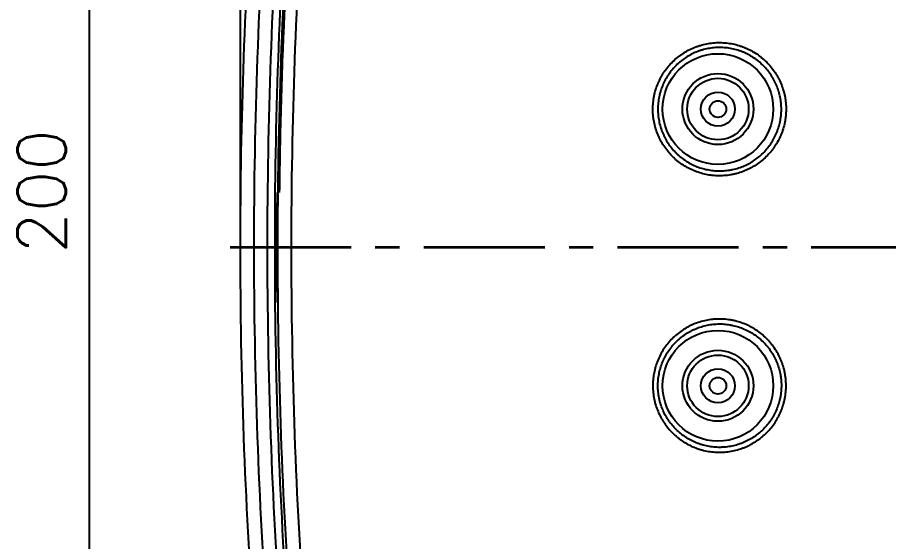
# Model space of a CAD drawing. Extents: x 60870 to 61464, y -29263 to -28843.
# Drawn here: x 60930.3 to 60993.2, y -29130.6 to -29092.8 of the extents above; entities that cross this region are included whole.
import ezdxf
from ezdxf.enums import TextEntityAlignment as Align

# ---------------------------------------------------------------- set-up
doc = ezdxf.new("R2010")
doc.units = 0
doc.header["$LTSCALE"] = 7
doc.header["$MEASUREMENT"] = 0
doc.linetypes.add('CENTER', pattern=[2, 1.25, -0.25, 0.25, -0.25])
for name, color, linetype in [('08_ALL_FEATURES', 7, 'CONTINUOUS'), ('1', 1, 'CENTER'), ('DIM', 2, 'CONTINUOUS')]:
    doc.layers.add(name, color=color, linetype=linetype)
doc.styles.add('GHS', font='ROMANS.shx', dxfattribs={"bigfont": 'GHS.shx'})

msp = doc.modelspace()

# ---------------------------------------------------------------- linework, layer by layer
at = {"layer": '08_ALL_FEATURES', "color": 7, "linetype": 'Continuous'}
for p, q in [((60949.09, -29105.408), (60949.09, -29113.368)), ((60949.09, -29113.368), (60949.063, -29113.368)), ((60949.09, -29113.368), (60949.182, -29113.368))]:
    msp.add_line(p, q, dxfattribs=at)
for centre, radius in [((60980.916, -29099.389), 4), ((60980.916, -29099.389), 2.565), ((60980.916, -29099.389), 2.221), ((60980.916, -29099.389), 1.23), ((60980.916, -29099.389), 0.6), ((60980.916, -29119.388), 4), ((60980.916, -29119.388), 2.565), ((60980.916, -29119.388), 2.221), ((60980.916, -29119.388), 1.23), ((60980.916, -29119.388), 0.6)]:
    msp.add_circle(centre, radius, dxfattribs=at)
msp.add_arc((61328.449, -29109.388), 379.407, 179.39895, 180.60105, dxfattribs=at)
for points, knots in [([(60950.353, -29164.023), (60949.697, -29159.493), (60948.549, -29150.423), (60947.32, -29136.782), (60946.581, -29123.106), (60946.416, -29113.965), (60946.416, -29104.812), (60946.581, -29095.671), (60947.32, -29081.994), (60948.549, -29068.353), (60949.697, -29059.283), (60950.353, -29054.754)], [0, 0, 0, 0, 0.125, 0.25, 0.375, 0.5, 0.5, 0.625, 0.75, 0.875, 1, 1, 1, 1]), ([(60951.309, -29054.885), (60950.655, -29059.403), (60949.51, -29068.452), (60948.283, -29082.06), (60947.546, -29095.703), (60947.381, -29104.823), (60947.381, -29113.954), (60947.546, -29123.073), (60948.283, -29136.717), (60949.51, -29150.325), (60950.655, -29159.374), (60951.309, -29163.892)], [0, 0, 0, 0, 0.125, 0.25, 0.375, 0.5, 0.5, 0.625, 0.75, 0.875, 1, 1, 1, 1]), ([(60952.289, -29163.747), (60951.636, -29159.24), (60950.494, -29150.216), (60949.271, -29136.644), (60948.535, -29123.037), (60948.371, -29113.942), (60948.371, -29104.835), (60948.535, -29095.74), (60949.271, -29082.133), (60950.494, -29068.561), (60951.636, -29059.536), (60952.289, -29055.03)], [0, 0, 0, 0, 0.125, 0.25, 0.375, 0.5, 0.5, 0.625, 0.75, 0.875, 1, 1, 1, 1]), ([(60952.799, -29055.107), (60952.147, -29059.607), (60951.007, -29068.619), (60949.785, -29082.171), (60949.051, -29095.759), (60948.887, -29104.841), (60948.887, -29113.935), (60949.051, -29123.017), (60949.785, -29136.605), (60951.007, -29150.158), (60952.147, -29159.169), (60952.799, -29163.669)], [0, 0, 0, 0, 0.125, 0.25, 0.375, 0.5, 0.5, 0.625, 0.75, 0.875, 1, 1, 1, 1]), ([(60953.024, -29163.637), (60952.369, -29159.116), (60951.798, -29154.595), (60950.82, -29145.554), (60950.007, -29136.512), (60949.277, -29122.95), (60949.034, -29109.388), (60949.277, -29095.826), (60950.007, -29082.264), (60950.82, -29073.223), (60951.798, -29064.181), (60952.369, -29059.661), (60953.024, -29055.14)], [0, 0, 0, 0, 0.125, 0.125, 0.25, 0.375, 0.5, 0.625, 0.75, 0.875, 0.875, 1, 1, 1, 1]), ([(60953.981, -29055.271), (60953.328, -29059.781), (60952.758, -29064.29), (60951.782, -29073.31), (60950.971, -29082.33), (60950.242, -29095.859), (60950, -29109.388), (60950.242, -29122.918), (60950.971, -29136.447), (60951.782, -29145.467), (60952.758, -29154.486), (60953.328, -29158.996), (60953.981, -29163.506)], [0, 0, 0, 0, 0.125, 0.125, 0.25, 0.375, 0.5, 0.625, 0.75, 0.875, 0.875, 1, 1, 1, 1]), ([(60976.334, -29098.317), (60976.298, -29098.472), (60976.27, -29098.628), (60976.23, -29098.94), (60976.205, -29099.253), (60976.211, -29099.568), (60976.225, -29099.765), (60976.228, -29099.805), (60976.235, -29099.884), (60976.239, -29099.924), (60976.253, -29100.042), (60976.265, -29100.12), (60976.304, -29100.353), (60976.371, -29100.66), (60976.468, -29100.958), (60976.552, -29101.179), (60976.582, -29101.252), (60976.629, -29101.361), (60976.646, -29101.398), (60976.679, -29101.47), (60976.696, -29101.505), (60976.785, -29101.683), (60976.939, -29101.957), (60977.118, -29102.215), (60977.31, -29102.463), (60977.412, -29102.583), (60977.548, -29102.727), (60977.576, -29102.756), (60977.631, -29102.813), (60977.716, -29102.896), (60977.803, -29102.976), (60977.981, -29103.131), (60978.228, -29103.325), (60978.492, -29103.495), (60978.697, -29103.612), (60978.767, -29103.65), (60978.873, -29103.704), (60978.909, -29103.722), (60978.98, -29103.756), (60979.016, -29103.773), (60979.196, -29103.854), (60979.489, -29103.968), (60979.791, -29104.054), (60980.097, -29104.124), (60980.252, -29104.152), (60980.449, -29104.178), (60980.489, -29104.182), (60980.568, -29104.191), (60980.686, -29104.201), (60980.804, -29104.208), (60981.039, -29104.215), (60981.353, -29104.209), (60981.665, -29104.173), (60981.899, -29104.133), (60981.977, -29104.118), (60982.132, -29104.085), (60982.209, -29104.066), (60982.438, -29104.004), (60982.736, -29103.907), (60983.024, -29103.782), (60983.235, -29103.677), (60983.305, -29103.64), (60983.409, -29103.583), (60983.443, -29103.563), (60983.511, -29103.522), (60983.545, -29103.502), (60983.714, -29103.397), (60983.843, -29103.306), (60984.092, -29103.115), (60984.331, -29102.911), (60984.549, -29102.685), (60984.679, -29102.536), (60984.705, -29102.506), (60984.756, -29102.445), (60984.781, -29102.414), (60984.855, -29102.32), (60984.902, -29102.257), (60985.04, -29102.064), (60985.21, -29101.8), (60985.353, -29101.519), (60985.434, -29101.339), (60985.45, -29101.303), (60985.481, -29101.229), (60985.496, -29101.193), (60985.539, -29101.082), (60985.566, -29101.007), (60985.642, -29100.782), (60985.685, -29100.63), (60985.738, -29100.399), (60985.754, -29100.322), (60985.775, -29100.205), (60985.781, -29100.166), (60985.793, -29100.087), (60985.799, -29100.048), (60985.824, -29099.851), (60985.836, -29099.694), (60985.845, -29099.379), (60985.839, -29099.066), (60985.802, -29098.753), (60985.769, -29098.558), (60985.762, -29098.519), (60985.746, -29098.441), (60985.738, -29098.402), (60985.713, -29098.286), (60985.694, -29098.209), (60985.632, -29097.981), (60985.534, -29097.683), (60985.408, -29097.395), (60985.303, -29097.184), (60985.266, -29097.114), (60985.208, -29097.01), (60985.188, -29096.976), (60985.148, -29096.907), (60985.127, -29096.874), (60985.022, -29096.706), (60984.841, -29096.447), (60984.536, -29096.09), (60984.309, -29095.872), (60984.159, -29095.742), (60984.129, -29095.716), (60984.068, -29095.665), (60983.975, -29095.59), (60983.88, -29095.52), (60983.688, -29095.383), (60983.423, -29095.214), (60983.144, -29095.071), (60982.928, -29094.974), (60982.855, -29094.944), (60982.744, -29094.9), (60982.707, -29094.886), (60982.632, -29094.859), (60982.595, -29094.846), (60982.408, -29094.783), (60982.105, -29094.698), (60981.796, -29094.643), (60981.484, -29094.603), (60981.327, -29094.591), (60981.129, -29094.585), (60981.089, -29094.584), (60981.01, -29094.584), (60980.891, -29094.585), (60980.773, -29094.59), (60980.538, -29094.606), (60980.226, -29094.643), (60979.919, -29094.71), (60979.691, -29094.772), (60979.615, -29094.795), (60979.501, -29094.831), (60979.464, -29094.844), (60979.389, -29094.87), (60979.352, -29094.884), (60979.167, -29094.954), (60978.879, -29095.08), (60978.605, -29095.233), (60978.406, -29095.358), (60978.34, -29095.402), (60978.21, -29095.492), (60978.146, -29095.539), (60977.957, -29095.685), (60977.837, -29095.787), (60977.609, -29096.003), (60977.391, -29096.229), (60977.196, -29096.476), (60977.082, -29096.636), (60977.059, -29096.669), (60977.015, -29096.735), (60976.993, -29096.768), (60976.928, -29096.868), (60976.887, -29096.936), (60976.77, -29097.141), (60976.627, -29097.421), (60976.513, -29097.713), (60976.412, -29098.01), (60976.369, -29098.162), (60976.334, -29098.317)], [0, 0, 0, 0, 0.015625, 0.015625, 0.03125, 0.046875, 0.046875, 0.050781, 0.050781, 0.054687, 0.054687, 0.0625, 0.0625, 0.078125, 0.09375, 0.09375, 0.101562, 0.101562, 0.105469, 0.105469, 0.109375, 0.109375, 0.125, 0.140625, 0.140625, 0.15625, 0.15625, 0.160156, 0.160156, 0.164062, 0.171875, 0.171875, 0.1875, 0.203125, 0.203125, 0.210937, 0.210937, 0.214844, 0.214844, 0.21875, 0.21875, 0.234375, 0.25, 0.25, 0.265625, 0.265625, 0.269531, 0.269531, 0.273437, 0.28125, 0.28125, 0.296875, 0.3125, 0.3125, 0.320312, 0.320312, 0.328125, 0.328125, 0.34375, 0.359375, 0.359375, 0.367187, 0.367187, 0.371094, 0.371094, 0.375, 0.375, 0.390625, 0.390625, 0.40625, 0.421875, 0.421875, 0.425781, 0.425781, 0.429687, 0.429687, 0.4375, 0.4375, 0.453125, 0.46875, 0.46875, 0.472656, 0.472656, 0.476562, 0.476562, 0.484375, 0.484375, 0.5, 0.5, 0.507812, 0.507812, 0.511719, 0.511719, 0.515625, 0.515625, 0.53125, 0.53125, 0.546875, 0.5625, 0.5625, 0.566406, 0.566406, 0.570312, 0.570312, 0.578125, 0.578125, 0.59375, 0.609375, 0.609375, 0.617187, 0.617187, 0.621094, 0.621094, 0.625, 0.625, 0.640625, 0.65625, 0.671875, 0.671875, 0.675781, 0.675781, 0.679687, 0.6875, 0.6875, 0.703125, 0.71875, 0.71875, 0.726562, 0.726562, 0.730469, 0.730469, 0.734375, 0.734375, 0.75, 0.765625, 0.765625, 0.78125, 0.78125, 0.785156, 0.785156, 0.789062, 0.796875, 0.796875, 0.8125, 0.828125, 0.828125, 0.835937, 0.835937, 0.839844, 0.839844, 0.84375, 0.84375, 0.859375, 0.875, 0.875, 0.882812, 0.882812, 0.890625, 0.890625, 0.90625, 0.90625, 0.921875, 0.9375, 0.9375, 0.941406, 0.941406, 0.945312, 0.945312, 0.953125, 0.953125, 0.96875, 0.984375, 0.984375, 1, 1, 1, 1]), ([(60976.691, -29098.399), (60976.699, -29098.363), (60976.708, -29098.327), (60976.726, -29098.256), (60976.755, -29098.15), (60976.788, -29098.045), (60976.857, -29097.838), (60976.964, -29097.567), (60977.096, -29097.308), (60977.205, -29097.117), (60977.243, -29097.055), (60977.302, -29096.962), (60977.323, -29096.931), (60977.364, -29096.87), (60977.468, -29096.72), (60977.672, -29096.462), (60977.873, -29096.253), (60978.085, -29096.053), (60978.196, -29095.958), (60978.43, -29095.778), (60978.55, -29095.695), (60978.797, -29095.54), (60979.05, -29095.399), (60979.317, -29095.282), (60979.488, -29095.217), (60979.523, -29095.204), (60979.592, -29095.18), (60979.627, -29095.168), (60979.732, -29095.134), (60979.802, -29095.113), (60980.014, -29095.056), (60980.298, -29094.994), (60980.587, -29094.959), (60980.805, -29094.944), (60980.878, -29094.941), (60980.988, -29094.939), (60981.024, -29094.939), (60981.098, -29094.939), (60981.135, -29094.94), (60981.318, -29094.945), (60981.464, -29094.957), (60981.752, -29094.994), (60982.038, -29095.045), (60982.319, -29095.124), (60982.493, -29095.182), (60982.527, -29095.194), (60982.597, -29095.219), (60982.631, -29095.232), (60982.734, -29095.272), (60982.801, -29095.301), (60983.001, -29095.391), (60983.26, -29095.523), (60983.505, -29095.679), (60983.683, -29095.806), (60983.742, -29095.85), (60983.857, -29095.94), (60983.914, -29095.987), (60984.08, -29096.132), (60984.291, -29096.334), (60984.574, -29096.665), (60984.741, -29096.905), (60984.839, -29097.06), (60984.858, -29097.092), (60984.895, -29097.155), (60984.95, -29097.25), (60985.002, -29097.347), (60985.099, -29097.543), (60985.216, -29097.81), (60985.306, -29098.086), (60985.363, -29098.298), (60985.381, -29098.369), (60985.405, -29098.476), (60985.412, -29098.513), (60985.426, -29098.585), (60985.433, -29098.621), (60985.463, -29098.802), (60985.498, -29099.091), (60985.503, -29099.382), (60985.495, -29099.673), (60985.484, -29099.818), (60985.461, -29100.001), (60985.455, -29100.037), (60985.444, -29100.11), (60985.426, -29100.219), (60985.404, -29100.326), (60985.355, -29100.54), (60985.316, -29100.681), (60985.245, -29100.89), (60985.22, -29100.959), (60985.18, -29101.061), (60985.166, -29101.096), (60985.138, -29101.163), (60985.123, -29101.197), (60985.048, -29101.364), (60984.915, -29101.624), (60984.758, -29101.869), (60984.63, -29102.048), (60984.586, -29102.106), (60984.518, -29102.193), (60984.495, -29102.221), (60984.448, -29102.278), (60984.329, -29102.418), (60984.101, -29102.654), (60983.88, -29102.842), (60983.649, -29103.02), (60983.529, -29103.103), (60983.374, -29103.201), (60983.342, -29103.22), (60983.279, -29103.257), (60983.183, -29103.312), (60983.086, -29103.363), (60982.891, -29103.46), (60982.624, -29103.576), (60982.347, -29103.666), (60982.136, -29103.723), (60982.064, -29103.741), (60981.957, -29103.764), (60981.921, -29103.772), (60981.848, -29103.786), (60981.812, -29103.792), (60981.632, -29103.822), (60981.343, -29103.856), (60981.052, -29103.862), (60980.834, -29103.855), (60980.761, -29103.851), (60980.615, -29103.84), (60980.542, -29103.832), (60980.323, -29103.804), (60980.179, -29103.778), (60979.896, -29103.713), (60979.616, -29103.634), (60979.345, -29103.528), (60979.178, -29103.453), (60979.144, -29103.437), (60979.078, -29103.406), (60979.045, -29103.389), (60978.947, -29103.339), (60978.882, -29103.304), (60978.692, -29103.195), (60978.447, -29103.038), (60978.219, -29102.858), (60978.054, -29102.715), (60977.973, -29102.641), (60977.895, -29102.563), (60977.843, -29102.511), (60977.817, -29102.485), (60977.691, -29102.351), (60977.597, -29102.24), (60977.419, -29102.01), (60977.253, -29101.771), (60977.11, -29101.517), (60977.028, -29101.353), (60977.012, -29101.32), (60976.981, -29101.253), (60976.966, -29101.219), (60976.922, -29101.118), (60976.894, -29101.051), (60976.816, -29100.846), (60976.727, -29100.569), (60976.664, -29100.285), (60976.628, -29100.069), (60976.617, -29099.997), (60976.604, -29099.887), (60976.6, -29099.851), (60976.594, -29099.777), (60976.591, -29099.741), (60976.578, -29099.558), (60976.572, -29099.266), (60976.595, -29098.976), (60976.632, -29098.687), (60976.658, -29098.543), (60976.691, -29098.399)], [0, 0, 0, 0, 0.003906, 0.003906, 0.007813, 0.015625, 0.015625, 0.03125, 0.046875, 0.046875, 0.054687, 0.054687, 0.058594, 0.058594, 0.0625, 0.078125, 0.09375, 0.09375, 0.109375, 0.109375, 0.125, 0.125, 0.140625, 0.15625, 0.15625, 0.160156, 0.160156, 0.164063, 0.164063, 0.171875, 0.171875, 0.1875, 0.203125, 0.203125, 0.210938, 0.210938, 0.214844, 0.214844, 0.21875, 0.21875, 0.234375, 0.234375, 0.25, 0.265625, 0.265625, 0.269531, 0.269531, 0.273438, 0.273438, 0.28125, 0.28125, 0.296875, 0.3125, 0.3125, 0.320313, 0.320313, 0.328125, 0.328125, 0.34375, 0.359375, 0.375, 0.375, 0.378906, 0.378906, 0.382813, 0.390625, 0.390625, 0.40625, 0.421875, 0.421875, 0.429688, 0.429688, 0.433594, 0.433594, 0.4375, 0.4375, 0.453125, 0.46875, 0.46875, 0.484375, 0.484375, 0.488281, 0.488281, 0.492188, 0.5, 0.5, 0.515625, 0.515625, 0.523438, 0.523438, 0.527344, 0.527344, 0.53125, 0.53125, 0.546875, 0.5625, 0.5625, 0.570313, 0.570313, 0.574219, 0.574219, 0.578125, 0.59375, 0.609375, 0.609375, 0.625, 0.625, 0.628906, 0.628906, 0.632813, 0.640625, 0.640625, 0.65625, 0.671875, 0.671875, 0.679688, 0.679688, 0.683594, 0.683594, 0.6875, 0.6875, 0.703125, 0.71875, 0.71875, 0.726563, 0.726563, 0.734375, 0.734375, 0.75, 0.75, 0.765625, 0.78125, 0.78125, 0.785156, 0.785156, 0.789063, 0.789063, 0.796875, 0.796875, 0.8125, 0.828125, 0.828125, 0.835938, 0.839844, 0.839844, 0.84375, 0.84375, 0.859375, 0.859375, 0.875, 0.890625, 0.890625, 0.894531, 0.894531, 0.898438, 0.898438, 0.90625, 0.90625, 0.921875, 0.9375, 0.9375, 0.945313, 0.945313, 0.949219, 0.949219, 0.953125, 0.953125, 0.96875, 0.984375, 0.984375, 1, 1, 1, 1]), ([(60976.334, -29120.459), (60976.298, -29120.304), (60976.27, -29120.149), (60976.23, -29119.837), (60976.205, -29119.524), (60976.211, -29119.209), (60976.225, -29119.011), (60976.228, -29118.972), (60976.235, -29118.892), (60976.239, -29118.853), (60976.253, -29118.735), (60976.265, -29118.657), (60976.304, -29118.424), (60976.371, -29118.117), (60976.468, -29117.818), (60976.552, -29117.597), (60976.582, -29117.524), (60976.629, -29117.415), (60976.646, -29117.379), (60976.679, -29117.307), (60976.696, -29117.271), (60976.785, -29117.094), (60976.939, -29116.819), (60977.118, -29116.562), (60977.31, -29116.313), (60977.412, -29116.193), (60977.548, -29116.049), (60977.576, -29116.021), (60977.631, -29115.964), (60977.716, -29115.881), (60977.803, -29115.801), (60977.981, -29115.646), (60978.228, -29115.451), (60978.492, -29115.282), (60978.697, -29115.164), (60978.767, -29115.126), (60978.873, -29115.072), (60978.909, -29115.055), (60978.98, -29115.02), (60979.016, -29115.004), (60979.196, -29114.923), (60979.489, -29114.808), (60979.791, -29114.723), (60980.097, -29114.652), (60980.252, -29114.624), (60980.449, -29114.599), (60980.489, -29114.594), (60980.568, -29114.586), (60980.686, -29114.575), (60980.804, -29114.569), (60981.039, -29114.562), (60981.353, -29114.568), (60981.665, -29114.604), (60981.899, -29114.643), (60981.977, -29114.658), (60982.132, -29114.692), (60982.209, -29114.711), (60982.438, -29114.773), (60982.736, -29114.87), (60983.024, -29114.995), (60983.235, -29115.1), (60983.305, -29115.136), (60983.409, -29115.194), (60983.443, -29115.214), (60983.511, -29115.254), (60983.545, -29115.275), (60983.714, -29115.38), (60983.843, -29115.47), (60984.092, -29115.662), (60984.331, -29115.865), (60984.549, -29116.092), (60984.679, -29116.241), (60984.705, -29116.271), (60984.756, -29116.332), (60984.781, -29116.363), (60984.855, -29116.456), (60984.902, -29116.519), (60985.04, -29116.712), (60985.21, -29116.977), (60985.353, -29117.257), (60985.434, -29117.438), (60985.45, -29117.474), (60985.481, -29117.547), (60985.496, -29117.584), (60985.539, -29117.695), (60985.566, -29117.769), (60985.642, -29117.994), (60985.685, -29118.146), (60985.738, -29118.377), (60985.754, -29118.455), (60985.775, -29118.572), (60985.781, -29118.611), (60985.793, -29118.689), (60985.799, -29118.729), (60985.824, -29118.926), (60985.836, -29119.083), (60985.845, -29119.397), (60985.839, -29119.711), (60985.802, -29120.023), (60985.769, -29120.218), (60985.762, -29120.257), (60985.746, -29120.335), (60985.738, -29120.374), (60985.713, -29120.49), (60985.694, -29120.567), (60985.632, -29120.795), (60985.534, -29121.094), (60985.408, -29121.382), (60985.303, -29121.593), (60985.266, -29121.663), (60985.208, -29121.766), (60985.188, -29121.801), (60985.148, -29121.869), (60985.127, -29121.903), (60985.022, -29122.071), (60984.841, -29122.329), (60984.536, -29122.687), (60984.309, -29122.905), (60984.159, -29123.035), (60984.129, -29123.061), (60984.068, -29123.111), (60983.975, -29123.186), (60983.88, -29123.257), (60983.688, -29123.394), (60983.423, -29123.563), (60983.144, -29123.705), (60982.928, -29123.802), (60982.855, -29123.833), (60982.744, -29123.876), (60982.707, -29123.89), (60982.632, -29123.917), (60982.595, -29123.93), (60982.408, -29123.993), (60982.105, -29124.078), (60981.796, -29124.133), (60981.484, -29124.173), (60981.327, -29124.186), (60981.129, -29124.192), (60981.089, -29124.192), (60981.01, -29124.193), (60980.891, -29124.192), (60980.773, -29124.187), (60980.538, -29124.17), (60980.226, -29124.134), (60979.919, -29124.066), (60979.691, -29124.005), (60979.615, -29123.982), (60979.501, -29123.945), (60979.464, -29123.932), (60979.389, -29123.906), (60979.352, -29123.893), (60979.167, -29123.822), (60978.879, -29123.696), (60978.605, -29123.543), (60978.406, -29123.418), (60978.34, -29123.375), (60978.21, -29123.285), (60978.146, -29123.238), (60977.957, -29123.092), (60977.837, -29122.989), (60977.609, -29122.774), (60977.391, -29122.548), (60977.196, -29122.301), (60977.082, -29122.14), (60977.059, -29122.108), (60977.015, -29122.042), (60976.993, -29122.009), (60976.928, -29121.908), (60976.887, -29121.841), (60976.77, -29121.635), (60976.627, -29121.356), (60976.513, -29121.064), (60976.412, -29120.766), (60976.369, -29120.614), (60976.334, -29120.459)], [0, 0, 0, 0, 0.015625, 0.015625, 0.03125, 0.046875, 0.046875, 0.050781, 0.050781, 0.054688, 0.054688, 0.0625, 0.0625, 0.078125, 0.09375, 0.09375, 0.101563, 0.101563, 0.105469, 0.105469, 0.109375, 0.109375, 0.125, 0.140625, 0.140625, 0.15625, 0.15625, 0.160156, 0.160156, 0.164063, 0.171875, 0.171875, 0.1875, 0.203125, 0.203125, 0.210938, 0.210938, 0.214844, 0.214844, 0.21875, 0.21875, 0.234375, 0.25, 0.25, 0.265625, 0.265625, 0.269531, 0.269531, 0.273438, 0.28125, 0.28125, 0.296875, 0.3125, 0.3125, 0.320313, 0.320313, 0.328125, 0.328125, 0.34375, 0.359375, 0.359375, 0.367188, 0.367188, 0.371094, 0.371094, 0.375, 0.375, 0.390625, 0.390625, 0.40625, 0.421875, 0.421875, 0.425781, 0.425781, 0.429688, 0.429688, 0.4375, 0.4375, 0.453125, 0.46875, 0.46875, 0.472656, 0.472656, 0.476563, 0.476563, 0.484375, 0.484375, 0.5, 0.5, 0.507813, 0.507813, 0.511719, 0.511719, 0.515625, 0.515625, 0.53125, 0.53125, 0.546875, 0.5625, 0.5625, 0.566406, 0.566406, 0.570313, 0.570313, 0.578125, 0.578125, 0.59375, 0.609375, 0.609375, 0.617188, 0.617188, 0.621094, 0.621094, 0.625, 0.625, 0.640625, 0.65625, 0.671875, 0.671875, 0.675781, 0.675781, 0.679688, 0.6875, 0.6875, 0.703125, 0.71875, 0.71875, 0.726563, 0.726563, 0.730469, 0.730469, 0.734375, 0.734375, 0.75, 0.765625, 0.765625, 0.78125, 0.78125, 0.785156, 0.785156, 0.789063, 0.796875, 0.796875, 0.8125, 0.828125, 0.828125, 0.835938, 0.835938, 0.839844, 0.839844, 0.84375, 0.84375, 0.859375, 0.875, 0.875, 0.882813, 0.882813, 0.890625, 0.890625, 0.90625, 0.90625, 0.921875, 0.9375, 0.9375, 0.941406, 0.941406, 0.945313, 0.945313, 0.953125, 0.953125, 0.96875, 0.984375, 0.984375, 1, 1, 1, 1]), ([(60976.691, -29120.378), (60976.699, -29120.414), (60976.708, -29120.449), (60976.726, -29120.521), (60976.755, -29120.627), (60976.788, -29120.732), (60976.857, -29120.939), (60976.964, -29121.21), (60977.096, -29121.469), (60977.205, -29121.659), (60977.243, -29121.722), (60977.302, -29121.815), (60977.323, -29121.846), (60977.364, -29121.906), (60977.468, -29122.057), (60977.672, -29122.314), (60977.873, -29122.524), (60978.085, -29122.723), (60978.196, -29122.818), (60978.43, -29122.998), (60978.55, -29123.082), (60978.797, -29123.236), (60979.05, -29123.378), (60979.317, -29123.495), (60979.488, -29123.56), (60979.523, -29123.572), (60979.592, -29123.597), (60979.627, -29123.609), (60979.732, -29123.643), (60979.802, -29123.663), (60980.014, -29123.721), (60980.298, -29123.783), (60980.587, -29123.817), (60980.805, -29123.832), (60980.878, -29123.835), (60980.988, -29123.838), (60981.024, -29123.838), (60981.098, -29123.837), (60981.135, -29123.837), (60981.318, -29123.831), (60981.464, -29123.82), (60981.752, -29123.783), (60982.038, -29123.732), (60982.319, -29123.653), (60982.493, -29123.594), (60982.527, -29123.582), (60982.597, -29123.557), (60982.631, -29123.544), (60982.734, -29123.504), (60982.801, -29123.476), (60983.001, -29123.386), (60983.26, -29123.254), (60983.505, -29123.097), (60983.683, -29122.971), (60983.742, -29122.927), (60983.857, -29122.836), (60983.914, -29122.789), (60984.08, -29122.645), (60984.291, -29122.442), (60984.574, -29122.111), (60984.741, -29121.872), (60984.839, -29121.716), (60984.858, -29121.685), (60984.895, -29121.622), (60984.95, -29121.526), (60985.002, -29121.429), (60985.099, -29121.233), (60985.216, -29120.967), (60985.306, -29120.69), (60985.363, -29120.479), (60985.381, -29120.408), (60985.405, -29120.3), (60985.412, -29120.264), (60985.426, -29120.192), (60985.433, -29120.156), (60985.463, -29119.975), (60985.498, -29119.685), (60985.503, -29119.395), (60985.495, -29119.104), (60985.484, -29118.958), (60985.461, -29118.776), (60985.455, -29118.739), (60985.444, -29118.667), (60985.426, -29118.558), (60985.404, -29118.45), (60985.355, -29118.236), (60985.316, -29118.095), (60985.245, -29117.887), (60985.22, -29117.818), (60985.18, -29117.715), (60985.166, -29117.681), (60985.138, -29117.613), (60985.123, -29117.58), (60985.048, -29117.413), (60984.915, -29117.153), (60984.758, -29116.907), (60984.63, -29116.729), (60984.586, -29116.67), (60984.518, -29116.584), (60984.495, -29116.555), (60984.448, -29116.499), (60984.329, -29116.359), (60984.101, -29116.123), (60983.88, -29115.934), (60983.649, -29115.757), (60983.529, -29115.673), (60983.374, -29115.576), (60983.342, -29115.557), (60983.279, -29115.519), (60983.183, -29115.464), (60983.086, -29115.413), (60982.891, -29115.316), (60982.624, -29115.2), (60982.347, -29115.11), (60982.136, -29115.053), (60982.064, -29115.036), (60981.957, -29115.012), (60981.921, -29115.005), (60981.848, -29114.991), (60981.812, -29114.984), (60981.632, -29114.954), (60981.343, -29114.92), (60981.052, -29114.915), (60980.834, -29114.921), (60980.761, -29114.925), (60980.615, -29114.937), (60980.542, -29114.944), (60980.323, -29114.972), (60980.179, -29114.998), (60979.896, -29115.064), (60979.616, -29115.143), (60979.345, -29115.249), (60979.178, -29115.324), (60979.144, -29115.339), (60979.078, -29115.371), (60979.045, -29115.387), (60978.947, -29115.437), (60978.882, -29115.472), (60978.692, -29115.581), (60978.447, -29115.738), (60978.219, -29115.918), (60978.054, -29116.062), (60977.973, -29116.136), (60977.895, -29116.213), (60977.843, -29116.265), (60977.817, -29116.292), (60977.691, -29116.426), (60977.597, -29116.537), (60977.419, -29116.767), (60977.253, -29117.005), (60977.11, -29117.26), (60977.028, -29117.424), (60977.012, -29117.457), (60976.981, -29117.524), (60976.966, -29117.557), (60976.922, -29117.658), (60976.894, -29117.726), (60976.816, -29117.931), (60976.727, -29118.207), (60976.664, -29118.491), (60976.628, -29118.707), (60976.617, -29118.78), (60976.604, -29118.889), (60976.6, -29118.926), (60976.594, -29118.999), (60976.591, -29119.036), (60976.578, -29119.219), (60976.572, -29119.511), (60976.595, -29119.801), (60976.632, -29120.09), (60976.658, -29120.234), (60976.691, -29120.378)], [0, 0, 0, 0, 0.003906, 0.003906, 0.007812, 0.015625, 0.015625, 0.03125, 0.046875, 0.046875, 0.054687, 0.054687, 0.058594, 0.058594, 0.0625, 0.078125, 0.09375, 0.09375, 0.109375, 0.109375, 0.125, 0.125, 0.140625, 0.15625, 0.15625, 0.160156, 0.160156, 0.164062, 0.164062, 0.171875, 0.171875, 0.1875, 0.203125, 0.203125, 0.210937, 0.210937, 0.214844, 0.214844, 0.21875, 0.21875, 0.234375, 0.234375, 0.25, 0.265625, 0.265625, 0.269531, 0.269531, 0.273437, 0.273437, 0.28125, 0.28125, 0.296875, 0.3125, 0.3125, 0.320312, 0.320312, 0.328125, 0.328125, 0.34375, 0.359375, 0.375, 0.375, 0.378906, 0.378906, 0.382812, 0.390625, 0.390625, 0.40625, 0.421875, 0.421875, 0.429687, 0.429687, 0.433594, 0.433594, 0.4375, 0.4375, 0.453125, 0.46875, 0.46875, 0.484375, 0.484375, 0.488281, 0.488281, 0.492187, 0.5, 0.5, 0.515625, 0.515625, 0.523437, 0.523437, 0.527344, 0.527344, 0.53125, 0.53125, 0.546875, 0.5625, 0.5625, 0.570312, 0.570312, 0.574219, 0.574219, 0.578125, 0.59375, 0.609375, 0.609375, 0.625, 0.625, 0.628906, 0.628906, 0.632812, 0.640625, 0.640625, 0.65625, 0.671875, 0.671875, 0.679687, 0.679687, 0.683594, 0.683594, 0.6875, 0.6875, 0.703125, 0.71875, 0.71875, 0.726562, 0.726562, 0.734375, 0.734375, 0.75, 0.75, 0.765625, 0.78125, 0.78125, 0.785156, 0.785156, 0.789062, 0.789062, 0.796875, 0.796875, 0.8125, 0.828125, 0.828125, 0.835937, 0.839844, 0.839844, 0.84375, 0.84375, 0.859375, 0.859375, 0.875, 0.890625, 0.890625, 0.894531, 0.894531, 0.898437, 0.898437, 0.90625, 0.90625, 0.921875, 0.9375, 0.9375, 0.945312, 0.945312, 0.949219, 0.949219, 0.953125, 0.953125, 0.96875, 0.984375, 0.984375, 1, 1, 1, 1])]:
    msp.add_open_spline(points, degree=3, knots=knots, dxfattribs=at)
at = {"layer": '1', "color": 7, "linetype": 'Continuous', "lineweight": 70}
for p in [(60949.063, -29105.408), (60949.19, -29105.408)]:
    msp.add_line(p, (60949.09, -29105.408), dxfattribs=at)
at = {"layer": '1', "color": 1, "linetype": 'CENTER', "lineweight": 35}
msp.add_line((61248.411, -29109.388), (60944.416, -29109.388), dxfattribs=at)
at = {"layer": '1', "color": 60, "linetype": 'Continuous', "lineweight": 35}
msp.add_open_spline([(60949.222, -29105.409), (60949.232, -29104.486), (60949.245, -29103.563), (60949.301, -29100.4), (60949.361, -29098.161), (60949.6, -29091.449), (60950.076, -29082.512), (60951.263, -29069.142), (60952.371, -29060.252), (60953.004, -29055.813)], degree=3, knots=[0, 0, 0, 0, 0.055554, 0.055554, 0.190475, 0.190475, 0.460316, 0.730158, 1, 1, 1, 1], dxfattribs=at)
at = {"layer": 'DIM'}
for p, q in [((60946.416, -29108.688), (60946.416, -28998.115)), ((60935.483, -29012.118), (60935.483, -29206.659))]:
    msp.add_line(p, q, dxfattribs=at)

# ---------------------------------------------------------------- texts
at = {"layer": 'DIM', "style": 'GHS'}
msp.add_text('200', height=3.5, rotation=90, dxfattribs=at).set_placement((60933.799, -29105.341), align=Align.CENTER)

doc.saveas('drawing.dxf')
